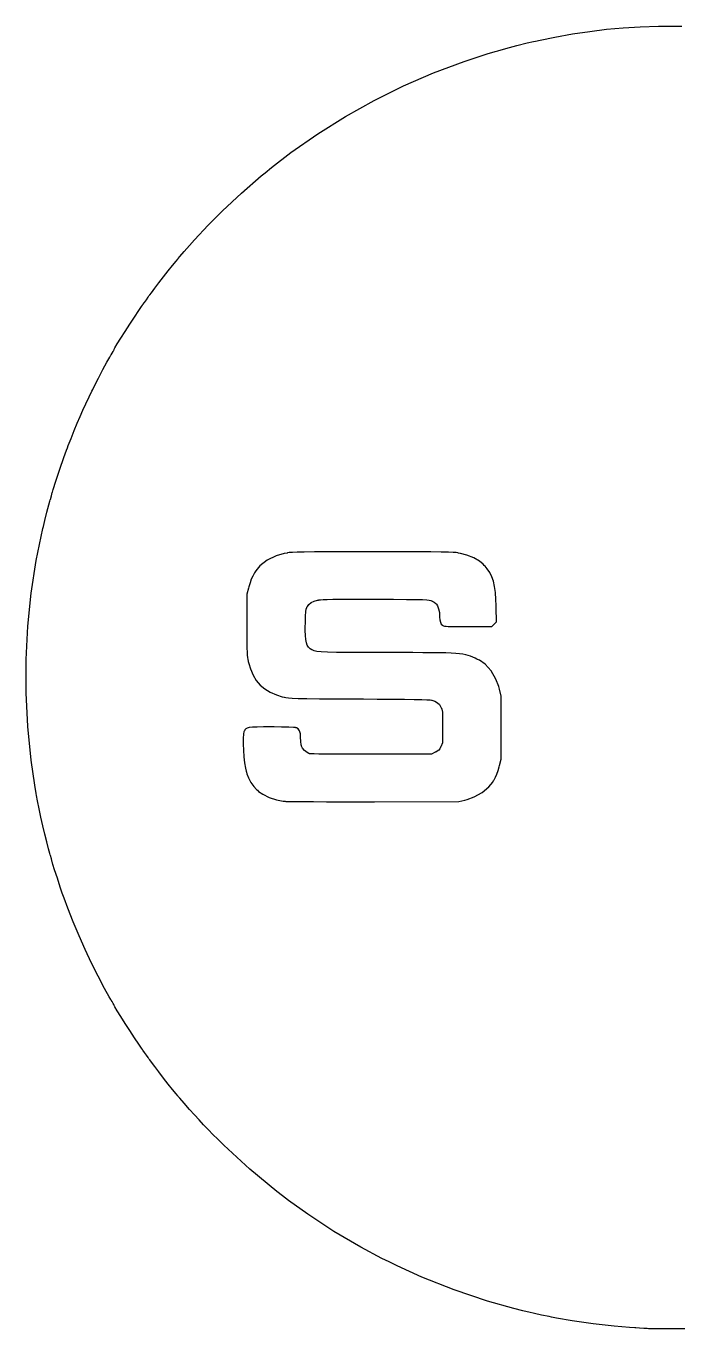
# Model space of a CAD drawing. Extents: x 0 to 31.2, y 0 to 20.8.
# Drawn here: x 0.01 to 10.42, y 0.01 to 20.81 of the extents above; entities that cross this region are included whole.
import ezdxf

# ---------------------------------------------------------------- set-up
doc = ezdxf.new("R2010")
doc.units = 0
doc.layers.get('0').update_dxf_attribs({"linetype": 'CONTINUOUS'})

msp = doc.modelspace()

# ---------------------------------------------------------------- linework, layer by layer
at = {"color": 7}
for p, q in [((9.81526, 20.8022), (10.1037, 20.8114)), ((10.1037, 20.8114), (10.3358, 20.8143)), ((10.3358, 20.8143), (10.4131, 20.8143)), ((10.4131, 20.8143), (10.4801, 20.8143)), ((8.21869, 20.5908), (8.44863, 20.6367)), ((8.44863, 20.6367), (8.73486, 20.6882)), ((8.73486, 20.6882), (9.00771, 20.7297)), ((9.00771, 20.7297), (9.27419, 20.7621)), ((9.27419, 20.7621), (9.54107, 20.786)), ((9.54107, 20.786), (9.81526, 20.8022)), ((7.37213, 20.3719), (7.49647, 20.4081)), ((7.49647, 20.4081), (7.5395, 20.4204)), ((7.5395, 20.4204), (7.66911, 20.4564)), ((7.66911, 20.4564), (7.84511, 20.5031)), ((7.84511, 20.5031), (8.00825, 20.5439)), ((8.00825, 20.5439), (8.10867, 20.5675)), ((8.10867, 20.5675), (8.14231, 20.5747)), ((8.14231, 20.5747), (8.21869, 20.5908)), ((6.51579, 20.0676), (7.00293, 20.2508)), ((7.00293, 20.2508), (7.37213, 20.3719)), ((6.03674, 19.8593), (6.51579, 20.0676)), ((5.56754, 19.6267), (6.03674, 19.8593)), ((5.10997, 19.3707), (5.56754, 19.6267)), ((4.66581, 19.0924), (5.10997, 19.3707)), ((4.23671, 18.7928), (4.66581, 19.0924)), ((3.92551, 18.5551), (4.23671, 18.7928)), ((3.8246, 18.4725), (3.92551, 18.5551)), ((3.44814, 18.1479), (3.76101, 18.4204)), ((3.76101, 18.4204), (3.8246, 18.4725)), ((3.1441, 17.8624), (3.44814, 18.1479)), ((2.91726, 17.6344), (2.99707, 17.7158)), ((2.99707, 17.7158), (3.06293, 17.7819)), ((3.06293, 17.7819), (3.08501, 17.8039)), ((3.08501, 17.8039), (3.1441, 17.8624)), ((2.69596, 17.3983), (2.76975, 17.479)), ((2.76975, 17.479), (2.8425, 17.5565)), ((2.8425, 17.5565), (2.91726, 17.6344)), ((2.53315, 17.2146), (2.61811, 17.3113)), ((2.61811, 17.3113), (2.69596, 17.3983)), ((2.34793, 16.9931), (2.4031, 17.0622)), ((2.4031, 17.0622), (2.42914, 17.0944)), ((2.42914, 17.0944), (2.4381, 17.1049)), ((2.4381, 17.1049), (2.46175, 17.1324)), ((2.46175, 17.1324), (2.53315, 17.2146)), ((2.20449, 16.8104), (2.27946, 16.9063)), ((2.27946, 16.9063), (2.34793, 16.9931)), ((2.06222, 16.6265), (2.12983, 16.7142)), ((2.12983, 16.7142), (2.20449, 16.8104)), ((1.89768, 16.4004), (1.92871, 16.4444)), ((1.92871, 16.4444), (1.95589, 16.4831)), ((1.95589, 16.4831), (1.97071, 16.5042)), ((1.97071, 16.5042), (1.97564, 16.5111)), ((1.97564, 16.5111), (1.98361, 16.5225)), ((1.98361, 16.5225), (2.00857, 16.5558)), ((2.00857, 16.5558), (2.06222, 16.6265)), ((1.73921, 16.1679), (1.80849, 16.2718)), ((1.80849, 16.2718), (1.85157, 16.3351)), ((1.85157, 16.3351), (1.86626, 16.356)), ((1.86626, 16.356), (1.87414, 16.3671)), ((1.87414, 16.3671), (1.89768, 16.4004)), ((1.58968, 15.9376), (1.66428, 16.0533)), ((1.66428, 16.0533), (1.73921, 16.1679)), ((1.46517, 15.739), (1.52132, 15.8297)), ((1.52132, 15.8297), (1.58968, 15.9376)), ((1.38189, 15.5904), (1.39811, 15.6186)), ((1.39811, 15.6186), (1.40907, 15.6383)), ((1.40907, 15.6383), (1.41314, 15.6444)), ((1.41314, 15.6536), (1.42714, 15.675)), ((1.41314, 15.6465), (1.41314, 15.6536)), ((1.41314, 15.6444), (1.41314, 15.6465)), ((1.42714, 15.675), (1.46517, 15.739)), ((1.23551, 15.3288), (1.29899, 15.4463)), ((1.29899, 15.4463), (1.34603, 15.5294)), ((1.34603, 15.5294), (1.36209, 15.5569)), ((1.36209, 15.5569), (1.36708, 15.5653)), ((1.36708, 15.5653), (1.38189, 15.5904)), ((1.09663, 15.0565), (1.16341, 15.1892)), ((1.16341, 15.1892), (1.23551, 15.3288)), ((1.01606, 14.8924), (1.05984, 14.9822)), ((1.05984, 14.9822), (1.0746, 15.0122)), ((1.0746, 15.0122), (1.09663, 15.0565)), ((0.91645, 14.6808), (0.964085, 14.7836)), ((0.964085, 14.7836), (1.01606, 14.8924)), ((0.825683, 14.4728), (0.871039, 14.5789)), ((0.871039, 14.5789), (0.91645, 14.6808)), ((0.726508, 14.2285), (0.778213, 14.3576)), ((0.778213, 14.3576), (0.825683, 14.4728)), ((0.682781, 14.1171), (0.726508, 14.2285)), ((0.610514, 13.9239), (0.653212, 14.0411)), ((0.653212, 14.0411), (0.668349, 14.0799)), ((0.668349, 14.0799), (0.682781, 14.1171)), ((0.482856, 13.5445), (0.545899, 13.737)), ((0.545899, 13.737), (0.610514, 13.9239)), ((0.442492, 13.4149), (0.482856, 13.5445)), ((0.412706, 13.3114), (0.427681, 13.3637)), ((0.427681, 13.3637), (0.429796, 13.3715)), ((0.429796, 13.3715), (0.442492, 13.4149)), ((0.340983, 13.0505), (0.371419, 13.1679)), ((0.371419, 13.1679), (0.388129, 13.2294)), ((0.388129, 13.2294), (0.393337, 13.2465)), ((0.393337, 13.2465), (0.396158, 13.2559)), ((0.396158, 13.2559), (0.412706, 13.3114)), ((0.285047, 12.8245), (0.307781, 12.9179)), ((0.307781, 12.9179), (0.340983, 13.0505)), ((0.247504, 12.6656), (0.277724, 12.7934)), ((0.277724, 12.7934), (0.285047, 12.8245)), ((0.170301, 12.2789), (0.247504, 12.6656)), ((0.089681, 11.7574), (0.170301, 12.2789)), ((3.85682, 12.2848), (3.743, 12.1955)), ((4.00038, 12.3527), (3.85682, 12.2848)), ((4.13043, 12.3911), (4.00038, 12.3527)), ((4.17458, 12.3996), (4.13043, 12.3911)), ((4.1836, 12.4014), (4.17458, 12.3996)), ((4.21094, 12.4055), (4.1836, 12.4014)), ((4.25993, 12.4101), (4.21094, 12.4055)), ((4.33453, 12.4134), (4.25993, 12.4101)), ((4.4476, 12.4157), (4.33453, 12.4134)), ((4.61208, 12.4172), (4.4476, 12.4157)), ((4.84093, 12.418), (4.61208, 12.4172)), ((5.14703, 12.4183), (4.84093, 12.418)), ((5.44422, 12.4184), (5.14703, 12.4183)), ((5.54335, 12.4184), (5.44422, 12.4184)), ((5.64214, 12.4184), (5.54335, 12.4184)), ((5.93869, 12.4183), (5.64214, 12.4184)), ((6.24442, 12.418), (5.93869, 12.4183)), ((6.47319, 12.4172), (6.24442, 12.418)), ((6.63797, 12.4157), (6.47319, 12.4172)), ((6.75151, 12.4134), (6.63797, 12.4157)), ((6.82667, 12.4101), (6.75151, 12.4134)), ((6.87625, 12.4055), (6.82667, 12.4101)), ((6.90397, 12.4014), (6.87625, 12.4055)), ((6.91314, 12.3996), (6.90397, 12.4014)), ((6.94694, 12.393), (6.91314, 12.3996)), ((7.04725, 12.3669), (6.94694, 12.393)), ((7.1575, 12.3247), (7.04725, 12.3669)), ((7.24843, 12.2708), (7.1575, 12.3247)), ((3.64996, 12.0704), (3.62722, 12.0287)), ((3.65793, 12.084), (3.64996, 12.0704)), ((3.67535, 12.1142), (3.65793, 12.084)), ((3.743, 12.1955), (3.67535, 12.1142)), ((7.30729, 12.2215), (7.24843, 12.2708)), ((7.3246, 12.2028), (7.30729, 12.2215)), ((7.33713, 12.1893), (7.3246, 12.2028)), ((7.37224, 12.1462), (7.33713, 12.1893)), ((7.41178, 12.0864), (7.37224, 12.1462)), ((7.44385, 12.0211), (7.41178, 12.0864)), ((3.56674, 11.8606), (3.56104, 11.8403)), ((3.58464, 11.9214), (3.56674, 11.8606)), ((3.60476, 11.9794), (3.58464, 11.9214)), ((3.62722, 12.0287), (3.60476, 11.9794)), ((7.46907, 11.948), (7.44385, 12.0211)), ((7.48817, 11.8646), (7.46907, 11.948)), ((7.50179, 11.7688), (7.48817, 11.8646)), ((0.035753, 11.2303), (0.089681, 11.7574)), ((3.56104, 11.8403), (3.53396, 11.7413)), ((3.53396, 11.7413), (3.53396, 11.2517)), ((4.68463, 11.65), (4.70882, 11.6528)), ((4.70882, 11.6528), (4.75424, 11.6561)), ((4.75424, 11.6561), (4.81814, 11.6586)), ((4.81814, 11.6586), (4.90593, 11.6604)), ((4.90593, 11.6604), (5.02285, 11.6614)), ((5.02285, 11.6614), (5.17421, 11.6618)), ((5.17421, 11.6618), (5.3654, 11.6617)), ((5.3654, 11.6617), (5.54258, 11.6613)), ((5.54258, 11.6613), (5.60167, 11.6611)), ((5.60167, 11.6611), (5.67008, 11.6609)), ((5.67008, 11.6609), (5.87554, 11.6601)), ((5.87554, 11.6601), (6.08274, 11.659)), ((6.08274, 11.659), (6.23329, 11.6576)), ((6.23329, 11.6576), (6.33718, 11.6557)), ((6.33718, 11.6557), (6.4044, 11.6528)), ((6.4044, 11.6528), (6.44493, 11.6488)), ((7.51058, 11.6579), (7.50179, 11.7688)), ((7.51454, 11.5619), (7.51058, 11.6579)), ((4.46972, 11.3905), (4.47364, 11.4639)), ((4.47364, 11.4639), (4.4809, 11.5054)), ((4.4809, 11.5054), (4.48964, 11.5279)), ((4.48964, 11.5279), (4.49333, 11.535)), ((4.49333, 11.535), (4.49957, 11.5467)), ((4.49957, 11.5467), (4.52311, 11.5789)), ((4.52311, 11.5789), (4.56076, 11.6106)), ((4.56076, 11.6106), (4.61051, 11.6329)), ((4.61051, 11.6329), (4.65994, 11.6457)), ((4.65994, 11.6457), (4.67665, 11.6486)), ((4.67665, 11.6486), (4.68463, 11.65)), ((6.44493, 11.6488), (6.46886, 11.6434)), ((6.46886, 11.6434), (6.48182, 11.6381)), ((6.48182, 11.6381), (6.48606, 11.6361)), ((6.48606, 11.6361), (6.49257, 11.633)), ((6.49257, 11.633), (6.52599, 11.613)), ((6.52599, 11.613), (6.55268, 11.5918)), ((6.55268, 11.5918), (6.55583, 11.5882)), ((6.55583, 11.5882), (6.56261, 11.581)), ((6.56261, 11.581), (6.57807, 11.5544)), ((6.57807, 11.5544), (6.59554, 11.5074)), ((6.59554, 11.5074), (6.60693, 11.4516)), ((6.60693, 11.4516), (6.61106, 11.4064)), ((7.51519, 11.5298), (7.51454, 11.5619)), ((7.51938, 11.2986), (7.51519, 11.5298)), ((3.53396, 11.2517), (3.53386, 11.2122)), ((4.46647, 11.1641), (4.46685, 11.24)), ((4.46685, 11.24), (4.46729, 11.2653)), ((4.46729, 11.2653), (4.46772, 11.2966)), ((4.46772, 11.2966), (4.46972, 11.3905)), ((6.61106, 11.4064), (6.61106, 11.3913)), ((6.61106, 11.3913), (6.61106, 11.3772)), ((6.61106, 11.3772), (6.61372, 11.3348)), ((6.61372, 11.3348), (6.62244, 11.2932)), ((6.62244, 11.2932), (6.63824, 11.2636)), ((6.63824, 11.2636), (6.65539, 11.2473)), ((6.65539, 11.2473), (6.66206, 11.2434)), ((6.66206, 11.2434), (6.66471, 11.2419)), ((6.66471, 11.2419), (6.6735, 11.2382)), ((6.6735, 11.2382), (6.68978, 11.2341)), ((7.44646, 11.2257), (7.51938, 11.2986)), ((0.008681, 10.6989), (0.035753, 11.2303)), ((3.53386, 11.2122), (3.53369, 11.0935)), ((3.53369, 11.0935), (3.53386, 10.9722)), ((4.46853, 11.082), (4.46647, 11.1641)), ((4.47412, 11.0167), (4.46853, 11.082)), ((6.68978, 11.2341), (6.71414, 11.231)), ((6.71414, 11.231), (6.74968, 11.2287)), ((6.74968, 11.2287), (6.79975, 11.2272)), ((6.79975, 11.2272), (6.86757, 11.2263)), ((6.86757, 11.2263), (6.95638, 11.2259)), ((6.95638, 11.2259), (7.04113, 11.2257)), ((7.04113, 11.2257), (7.06939, 11.2257)), ((7.06939, 11.2257), (7.44646, 11.2257)), ((3.53386, 10.9722), (3.53467, 10.8815)), ((3.53467, 10.8815), (3.5364, 10.8152)), ((4.48394, 10.9656), (4.47412, 11.0167)), ((4.49858, 10.9261), (4.48394, 10.9656)), ((4.51882, 10.8956), (4.49858, 10.9261)), ((4.54531, 10.8717), (4.51882, 10.8956)), ((4.57004, 10.8561), (4.54531, 10.8717)), ((4.57872, 10.8517), (4.57004, 10.8561)), ((4.58615, 10.8479), (4.57872, 10.8517)), ((4.60975, 10.8385), (4.58615, 10.8479)), ((4.65321, 10.8284), (4.60975, 10.8385)), ((4.72, 10.8209), (4.65321, 10.8284)), ((4.82101, 10.8156), (4.72, 10.8209)), ((0.008464, 10.1647), (0.008681, 10.6989)), ((3.5364, 10.8152), (3.53928, 10.7667)), ((3.53928, 10.7667), (3.54346, 10.7298)), ((3.54346, 10.7298), (3.54921, 10.6981)), ((3.54921, 10.6981), (3.55485, 10.6734)), ((3.55485, 10.6734), (3.55686, 10.6653)), ((3.55686, 10.6653), (3.56401, 10.6361)), ((3.56401, 10.6361), (3.59088, 10.5499)), ((4.96724, 10.8121), (4.82101, 10.8156)), ((5.16949, 10.8102), (4.96724, 10.8121)), ((5.43881, 10.8092), (5.16949, 10.8102)), ((5.69922, 10.809), (5.43881, 10.8092)), ((5.78603, 10.809), (5.69922, 10.809)), ((5.83886, 10.809), (5.78603, 10.809)), ((5.9974, 10.809), (5.83886, 10.809)), ((6.18294, 10.8088), (5.9974, 10.809)), ((6.34467, 10.8083), (6.18294, 10.8088)), ((6.48465, 10.8072), (6.34467, 10.8083)), ((6.60493, 10.8056), (6.48465, 10.8072)), ((6.70757, 10.8031), (6.60493, 10.8056)), ((6.79465, 10.7997), (6.70757, 10.8031)), ((6.86817, 10.7953), (6.79465, 10.7997)), ((6.93018, 10.7896), (6.86817, 10.7953)), ((6.98281, 10.7824), (6.93018, 10.7896)), ((7.028, 10.7737), (6.98281, 10.7824)), ((7.06787, 10.7633), (7.028, 10.7737)), ((7.10449, 10.7511), (7.06787, 10.7633)), ((7.13986, 10.7369), (7.10449, 10.7511)), ((7.17611, 10.7205), (7.13986, 10.7369)), ((7.20546, 10.7064), (7.17611, 10.7205)), ((7.21522, 10.7017), (7.20546, 10.7064)), ((7.24744, 10.686), (7.21522, 10.7017)), ((7.33697, 10.624), (7.24744, 10.686)), ((7.43485, 10.5201), (7.33697, 10.624)), ((3.59088, 10.5499), (3.63282, 10.4499)), ((3.63282, 10.4499), (3.68414, 10.3638)), ((7.51064, 10.3876), (7.43485, 10.5201)), ((3.68414, 10.3638), (3.74604, 10.2904)), ((3.74604, 10.2904), (3.81993, 10.2284)), ((3.81993, 10.2284), (3.90712, 10.1765)), ((7.55556, 10.2655), (7.51064, 10.3876)), ((7.56625, 10.2236), (7.55556, 10.2655)), ((7.59435, 10.1163), (7.56625, 10.2236)), ((0.035102, 9.62907), (0.008464, 10.1647)), ((3.90712, 10.1765), (4.0089, 10.1333)), ((4.0089, 10.1333), (4.0969, 10.1052)), ((4.0969, 10.1052), (4.12668, 10.0975)), ((4.12668, 10.0975), (4.13417, 10.0957)), ((4.13417, 10.0957), (4.1569, 10.0907)), ((4.1569, 10.0907), (4.1959, 10.0853)), ((4.1959, 10.0853), (4.25635, 10.0812)), ((4.25635, 10.0812), (4.35097, 10.0781)), ((4.35097, 10.0781), (4.4924, 10.0756)), ((4.4924, 10.0756), (4.69336, 10.0736)), ((4.69336, 10.0736), (4.96653, 10.0716)), ((4.96653, 10.0716), (5.23508, 10.07)), ((5.23508, 10.07), (5.3246, 10.0694)), ((5.3246, 10.0694), (5.39686, 10.069)), ((5.39686, 10.069), (5.61382, 10.0675)), ((5.61382, 10.0675), (5.85499, 10.0655)), ((5.85499, 10.0655), (6.0516, 10.0634)), ((6.0516, 10.0634), (6.20714, 10.0611)), ((6.20714, 10.0611), (6.32503, 10.0587)), ((6.32503, 10.0587), (6.40886, 10.056)), ((6.40886, 10.056), (6.46203, 10.053)), ((6.46203, 10.053), (6.48178, 10.0513)), ((6.48178, 10.0513), (6.48812, 10.0496)), ((6.48812, 10.0496), (6.50054, 10.0464)), ((6.50054, 10.0464), (6.53678, 10.0327)), ((6.53678, 10.0327), (6.57601, 10.0093)), ((6.57601, 10.0093), (6.60721, 9.97846)), ((7.59332, 9.61111), (7.59435, 10.1163)), ((6.60721, 9.97846), (6.62674, 9.94954)), ((6.62674, 9.94954), (6.63189, 9.93924)), ((6.63189, 9.93924), (6.63612, 9.93093)), ((6.63612, 9.93093), (6.64692, 9.90506)), ((6.64692, 9.90506), (6.65468, 9.86035)), ((6.65468, 9.86035), (6.6575, 9.77696)), ((0.088759, 9.09338), (0.035102, 9.62907)), ((3.50163, 9.57628), (3.49354, 9.56033)), ((3.51557, 9.59256), (3.50163, 9.57628)), ((3.53765, 9.60439), (3.51557, 9.59256)), ((3.57249, 9.61247), (3.53765, 9.60439)), ((3.62472, 9.61751), (3.57249, 9.61247)), ((3.69894, 9.62022), (3.62472, 9.61751)), ((3.79975, 9.62136), (3.69894, 9.62022)), ((3.89882, 9.62153), (3.79975, 9.62136)), ((3.93186, 9.62153), (3.89882, 9.62153)), ((3.97021, 9.62153), (3.93186, 9.62153)), ((4.08535, 9.62076), (3.97021, 9.62153)), ((4.20226, 9.61854), (4.08535, 9.62076)), ((4.28033, 9.61496), (4.20226, 9.61854)), ((4.31207, 9.61193), (4.28033, 9.61496)), ((4.31728, 9.61008), (4.31207, 9.61193)), ((4.32639, 9.60688), (4.31728, 9.61008)), ((4.3514, 9.59044), (4.32639, 9.60688)), ((4.37468, 9.55826), (4.3514, 9.59044)), ((6.6575, 9.77696), (6.65793, 9.66433)), ((6.65793, 9.66433), (6.65793, 9.62674)), ((6.65793, 9.62674), (6.65793, 9.36632)), ((7.59332, 9.1059), (7.59332, 9.61111)), ((3.4764, 9.43858), (3.47597, 9.34924)), ((3.48133, 9.50965), (3.4764, 9.43858)), ((3.48682, 9.54438), (3.48133, 9.50965)), ((3.49126, 9.55485), (3.48682, 9.54438)), ((3.49354, 9.56033), (3.49126, 9.55485)), ((4.38803, 9.51167), (4.37468, 9.55826)), ((4.39231, 9.46442), (4.38803, 9.51167)), ((4.39231, 9.44863), (4.39231, 9.46442)), ((4.39231, 9.43978), (4.39231, 9.44863)), ((4.39318, 9.41314), (4.39231, 9.43978)), ((4.39567, 9.37804), (4.39318, 9.41314)), ((4.39931, 9.34728), (4.39567, 9.37804)), ((6.65793, 9.36632), (6.62978, 9.30588)), ((3.47597, 9.34924), (3.47965, 9.24929)), ((3.47965, 9.24929), (3.48693, 9.14649)), ((4.40224, 9.33018), (4.39931, 9.34728)), ((4.40375, 9.32465), (4.40224, 9.33018)), ((4.40685, 9.31392), (4.40375, 9.32465)), ((4.42324, 9.28369), (4.40685, 9.31392)), ((4.45503, 9.24528), (4.42324, 9.28369)), ((4.49425, 9.21425), (4.45503, 9.24528)), ((4.52507, 9.19835), (4.49425, 9.21425)), ((4.53603, 9.19547), (4.52507, 9.19835)), ((4.54161, 9.19396), (4.53603, 9.19547)), ((4.55946, 9.19265), (4.54161, 9.19396)), ((4.60835, 9.19026), (4.55946, 9.19265)), ((4.68435, 9.18837), (4.60835, 9.19026)), ((4.78911, 9.1869), (4.68435, 9.18837)), ((4.92437, 9.18599), (4.78911, 9.1869)), ((5.09174, 9.18554), (4.92437, 9.18599)), ((5.29303, 9.1856), (5.09174, 9.18554)), ((5.4706, 9.18593), (5.29303, 9.1856)), ((5.52979, 9.18608), (5.4706, 9.18593)), ((6.48085, 9.18924), (5.52979, 9.18608)), ((6.54124, 9.21733), (6.48085, 9.18924)), ((6.54958, 9.22136), (6.54124, 9.21733)), ((6.57422, 9.2346), (6.54958, 9.22136)), ((6.59603, 9.25108), (6.57422, 9.2346)), ((6.61253, 9.27289), (6.59603, 9.25108)), ((6.62571, 9.29753), (6.61253, 9.27289)), ((6.62978, 9.30588), (6.62571, 9.29753)), ((0.145887, 8.69206), (0.088759, 9.09338)), ((3.48693, 9.14649), (3.4975, 9.0485)), ((3.4975, 9.0485), (3.51085, 8.96294)), ((3.51085, 8.96294), (3.52154, 8.91357)), ((7.54383, 8.92703), (7.56087, 8.98693)), ((7.56087, 8.98693), (7.56625, 9.00694)), ((7.56625, 9.00694), (7.59332, 9.1059)), ((3.52154, 8.91357), (3.52664, 8.89757)), ((3.52664, 8.89757), (3.5339, 8.875)), ((3.5339, 8.875), (3.55968, 8.80832)), ((3.55968, 8.80832), (3.59733, 8.73481)), ((7.39697, 8.66331), (7.45796, 8.73861)), ((7.45796, 8.73861), (7.47353, 8.76633)), ((7.47353, 8.76633), (7.48112, 8.77989)), ((7.48112, 8.77989), (7.50293, 8.82107)), ((7.50293, 8.82107), (7.52453, 8.86985)), ((7.52453, 8.86985), (7.54383, 8.92703)), ((0.169379, 8.55903), (0.145887, 8.69206)), ((0.174479, 8.52983), (0.169379, 8.55903)), ((3.59733, 8.73481), (3.64339, 8.67111)), ((3.64339, 8.67111), (3.68625, 8.62522)), ((3.68625, 8.62522), (3.70167, 8.61111)), ((3.70167, 8.61111), (3.72092, 8.59326)), ((3.72092, 8.59326), (3.78618, 8.54775)), ((3.78618, 8.54775), (3.88911, 8.49696)), ((7.16357, 8.50532), (7.29275, 8.57574)), ((7.29275, 8.57574), (7.39697, 8.66331)), ((0.190918, 8.44233), (0.174479, 8.52983)), ((0.216635, 8.31424), (0.190918, 8.44233)), ((3.88911, 8.49696), (4.00922, 8.45925)), ((4.00922, 8.45925), (4.11111, 8.43918)), ((4.11111, 8.43918), (4.1454, 8.43506)), ((4.1454, 8.43506), (4.15582, 8.43375)), ((4.15582, 8.43375), (4.1881, 8.43321)), ((4.1881, 8.43321), (4.28114, 8.43158)), ((4.28114, 8.43158), (4.41868, 8.43024)), ((4.41868, 8.43024), (4.59483, 8.4291)), ((4.59483, 8.4291), (4.80388, 8.42828)), ((4.80388, 8.42828), (5.03982, 8.42779)), ((5.03982, 8.42779), (5.29693, 8.42763)), ((5.29693, 8.42763), (5.50125, 8.42774)), ((5.50125, 8.42774), (5.56939, 8.42779)), ((5.56939, 8.42779), (6.91835, 8.42985)), ((6.91835, 8.42985), (7.0121, 8.45383)), ((7.0121, 8.45383), (7.05072, 8.46371)), ((7.05072, 8.46371), (7.16357, 8.50532)), ((0.245335, 8.17958), (0.216635, 8.31424)), ((0.275879, 8.04329), (0.245335, 8.17958)), ((0.307075, 7.91032), (0.275879, 8.04329)), ((0.337782, 7.78549), (0.307075, 7.91032)), ((0.366917, 7.67372), (0.337782, 7.78549)), ((0.386393, 7.60325), (0.366917, 7.67372)), ((0.393337, 7.57986), (0.386393, 7.60325)), ((0.396158, 7.57053), (0.393337, 7.57986)), ((0.412706, 7.51503), (0.396158, 7.57053)), ((0.427681, 7.46268), (0.412706, 7.51503)), ((0.429796, 7.45486), (0.427681, 7.46268)), ((0.438097, 7.42676), (0.429796, 7.45486)), ((0.464193, 7.34267), (0.438097, 7.42676)), ((0.508137, 7.20486), (0.464193, 7.34267)), ((0.55485, 7.06321), (0.508137, 7.20486)), ((0.586535, 6.97011), (0.55485, 7.06321)), ((0.597493, 6.93924), (0.586535, 6.97011)), ((0.615994, 6.8865), (0.597493, 6.93924)), ((0.674588, 6.72917), (0.615994, 6.8865)), ((0.760906, 6.51107), (0.674588, 6.72917)), ((0.854383, 6.28917), (0.760906, 6.51107)), ((0.953179, 6.06765), (0.854383, 6.28917)), ((1.05528, 5.85069), (0.953179, 6.06765)), ((1.1588, 5.64258), (1.05528, 5.85069)), ((1.26172, 5.44743), (1.1588, 5.64258)), ((1.33626, 5.31353), (1.26172, 5.44743)), ((1.36209, 5.26942), (1.33626, 5.31353)), ((1.36708, 5.26112), (1.36209, 5.26942)), ((1.38189, 5.236), (1.36708, 5.26112)), ((1.39811, 5.2079), (1.38189, 5.236)), ((1.40907, 5.18815), (1.39811, 5.2079)), ((1.41314, 5.17985), (1.40907, 5.18815)), ((1.41314, 5.17279), (1.41314, 5.17985)), ((1.41314, 5.17985), (1.41314, 5.17985)), ((1.42714, 5.15147), (1.41314, 5.17279)), ((1.46517, 5.08735), (1.42714, 5.15147)), ((1.52132, 4.99669), (1.46517, 5.08735)), ((1.58968, 4.88883), (1.52132, 4.99669)), ((1.66428, 4.77306), (1.58968, 4.88883)), ((1.73921, 4.65853), (1.66428, 4.77306)), ((1.80849, 4.55464), (1.73921, 4.65853)), ((1.85157, 4.49138), (1.80849, 4.55464)), ((1.86626, 4.47049), (1.85157, 4.49138)), ((1.87408, 4.45942), (1.86626, 4.47049)), ((1.89768, 4.42606), (1.87408, 4.45942)), ((1.92871, 4.382), (1.89768, 4.42606)), ((1.95589, 4.34337), (1.92871, 4.382)), ((1.97071, 4.32232), (1.95589, 4.34337)), ((1.97564, 4.31526), (1.97071, 4.32232)), ((1.98361, 4.30393), (1.97564, 4.31526)), ((2.00857, 4.27056), (1.98361, 4.30393)), ((2.06222, 4.19997), (2.00857, 4.27056)), ((2.12983, 4.11225), (2.06222, 4.19997)), ((2.20449, 4.01606), (2.12983, 4.11225)), ((2.27946, 3.92019), (2.20449, 4.01606)), ((2.34793, 3.83339), (2.27946, 3.92019)), ((2.4031, 3.76421), (2.34793, 3.83339)), ((2.42914, 3.73204), (2.4031, 3.76421)), ((2.4381, 3.72151), (2.42914, 3.73204)), ((2.46175, 3.69412), (2.4381, 3.72151)), ((2.53315, 3.61193), (2.46175, 3.69412)), ((2.61811, 3.51519), (2.53315, 3.61193)), ((2.69596, 3.42817), (2.61811, 3.51519)), ((2.76975, 3.34744), (2.69596, 3.42817)), ((2.8425, 3.26986), (2.76975, 3.34744)), ((2.91726, 3.192), (2.8425, 3.26986)), ((2.99707, 3.11068), (2.91726, 3.192)), ((3.06293, 3.04454), (2.99707, 3.11068)), ((3.08501, 3.02257), (3.06293, 3.04454)), ((3.16575, 2.94239), (3.08501, 3.02257)), ((3.57835, 2.56256), (3.16575, 2.94239)), ((4.01025, 2.20514), (3.57835, 2.56256)), ((4.10064, 2.13612), (4.01025, 2.20514)), ((4.2009, 2.05974), (4.10064, 2.13612)), ((4.50879, 1.83957), (4.2009, 2.05974)), ((4.92404, 1.56739), (4.50879, 1.83957)), ((5.35335, 1.31554), (4.92404, 1.56739)), ((5.68983, 1.13618), (5.35335, 1.31554)), ((5.80376, 1.07986), (5.68983, 1.13618)), ((5.93267, 1.01628), (5.80376, 1.07986)), ((6.3259, 0.838162), (5.93267, 1.01628)), ((6.84369, 0.631999), (6.3259, 0.838162)), ((7.37537, 0.454699), (6.84369, 0.631999)), ((7.79736, 0.335015), (7.37537, 0.454699)), ((7.93918, 0.299642), (7.79736, 0.335015)), ((7.96311, 0.293674), (7.93918, 0.299642)), ((8.03521, 0.27615), (7.96311, 0.293674)), ((8.12728, 0.255154), (8.03521, 0.27615)), ((8.23986, 0.231446), (8.12728, 0.255154)), ((8.35807, 0.207519), (8.23986, 0.231446)), ((8.39751, 0.199653), (8.35807, 0.207519)), ((8.47894, 0.183485), (8.39751, 0.199653)), ((8.72456, 0.140733), (8.47894, 0.183485)), ((9.06233, 0.091471), (8.72456, 0.140733)), ((9.39974, 0.053331), (9.06233, 0.091471)), ((9.64404, 0.032606), (9.39974, 0.053331)), ((9.72564, 0.027778), (9.64404, 0.032606)), ((9.74496, 0.026693), (9.72564, 0.027778)), ((9.80306, 0.023003), (9.74496, 0.026693)), ((9.87115, 0.018446), (9.80306, 0.023003)), ((9.92247, 0.014594), (9.87115, 0.018446)), ((9.94542, 0.012695), (9.92247, 0.014594)), ((9.9496, 0.012153), (9.94542, 0.012695)), ((9.9675, 0.010362), (9.9496, 0.012153)), ((10.0219, 0.009711), (9.9675, 0.010362)), ((10.157, 0.009277), (10.0219, 0.009711)), ((10.3353, 0.010471), (10.157, 0.009277)), ((10.5375, 0.013075), (10.3353, 0.010471))]:
    msp.add_line(p, q, dxfattribs=at)

doc.saveas('drawing.dxf')
